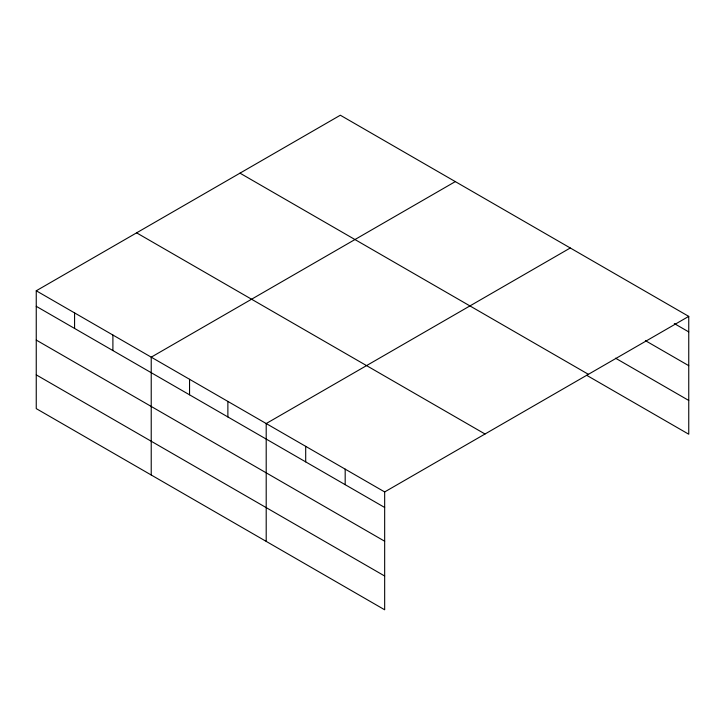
<?xml version="1.0" encoding="UTF-8"?>
<svg xmlns="http://www.w3.org/2000/svg" width="725" height="725" viewBox="0 0 725 725"><rect width="100%" height="100%" fill="white"/><g stroke="black" fill="none" stroke-linecap="round" stroke-linejoin="round"><path stroke-width="1.09" d="M36.25 290.779L384.667 491.94L384.667 609.779L36.25 408.619L36.25 290.779L340.333 115.221L688.75 316.381L688.75 434.221L586.661 375.278M455.309 181.603L151.226 357.162L151.226 475.002M570.285 247.986L266.202 423.545L266.202 541.385M384.667 491.94L688.75 316.381M674.304 323.567L688.75 331.905M645.413 340.65L688.75 365.672M615.552 358.195L688.75 400.454M239.984 173.157L588.401 374.317M136.599 232.843L485.016 434.003M36.25 306.312L384.667 507.473M36.25 340.07L384.667 541.231M36.25 374.861L384.667 576.013M345.182 469.138L345.182 484.672M305.696 446.346L305.696 461.87M227.877 401.414L227.877 416.947M189.551 379.293L189.551 394.817M112.901 335.041L112.901 350.565M74.575 312.91L74.575 328.443"/></g></svg>
